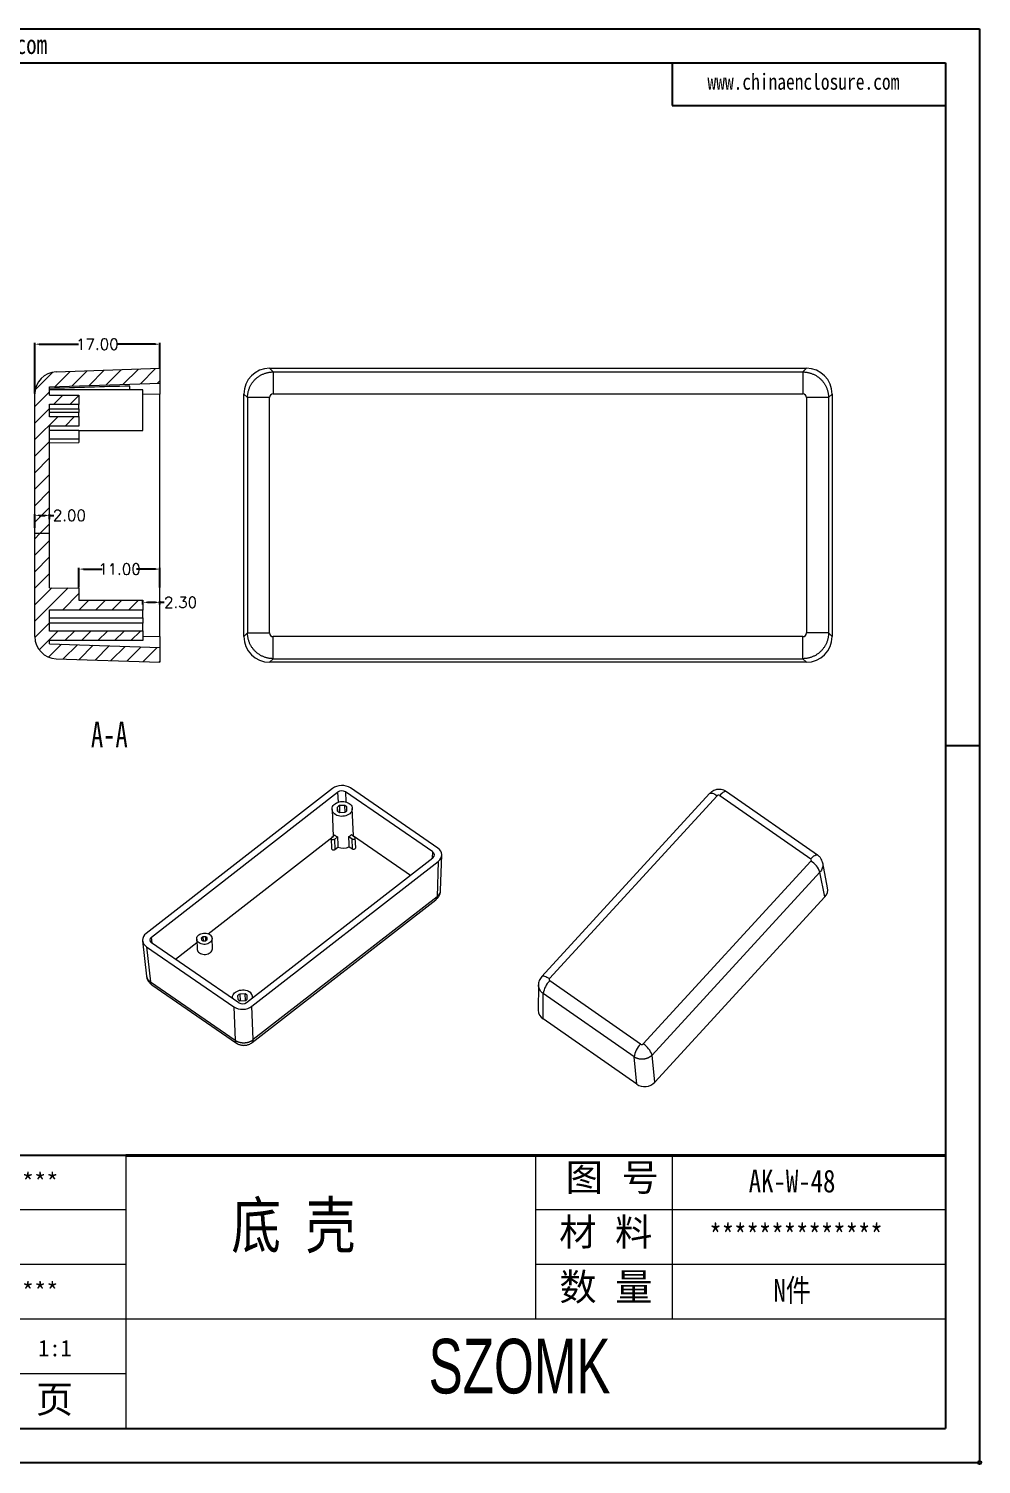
# Model space of a CAD drawing. Header units: inches. Extents: x -870 to -275, y 557 to 752.
# Drawn here: x -405 to -275.5, y 556.5 to 751.8 of the extents above; entities that cross this region are included whole.
import ezdxf

# ---------------------------------------------------------------- set-up
doc = ezdxf.new("R2010")
doc.units = ezdxf.units.IN
doc.header["$LTSCALE"] = 0.2
doc.layers.add('文字', color=81, linetype='Continuous')
doc.layers.add('粗实线', color=7, linetype='Continuous', lineweight=30)
doc.layers.add('细实线', color=3, linetype='Continuous', lineweight=9)
doc.styles.add('SLDTEXTSTYLE3', font='TXT', dxfattribs={"width": 0.7})
doc.styles.get("Standard").update_dxf_attribs({"font": 'txt', "bigfont": 'gbcbig.shx'})
doc.styles.add('宋体', font='', dxfattribs={"width": 0.8, "height": 3.5})
doc.styles.add('长仿宋', font='', dxfattribs={"width": 0.7, "height": 4})
doc.styles.get('宋体').set_extended_font_data('SimSun')
doc.styles.get('长仿宋').set_extended_font_data('SimSun')
doc.dimstyles.new('2', dxfattribs={"dimtxt": 1.5, "dimasz": 0.6, "dimexe": 0.18, "dimexo": 0.0625, "dimgap": 0.09, "dimtad": 0, "dimzin": 0, "dimdsep": 46, "dimtxsty": 'Standard', "dimcen": 0, "dimclrd": 3, "dimclre": 3, "dimadec": 0, "dimazin": 2, "dimtfac": 1, "dimtofl": 0, "dimtmove": 0, "dimatfit": 3, "dimfxl": 1, "dimtolj": 1, "dimtzin": 0, "dimarcsym": 0})

# ---------------------------------------------------------------- blocks, each defined once
blk = doc.blocks.new('*D55')
at = {"color": 3, "lineweight": -2}
for p, q in [((-404.18, 702.18), (-404.18, 709.07)), ((-387.18, 705.67), (-387.18, 709.07)), ((-403.58, 708.89), (-398.27, 708.89)), ((-387.78, 708.89), (-393.09, 708.89))]:
    blk.add_line(p, q, dxfattribs=at)
at = {"color": 3}
for points in [[(-403.58, 708.99), (-403.58, 708.79), (-404.18, 708.89)], [(-387.78, 708.99), (-387.78, 708.79), (-387.18, 708.89)]]:
    blk.add_solid(points, dxfattribs=at)
at = {"layer": 'Defpoints', "color": 0}
for p in [(-387.18, 708.89), (-387.18, 705.61), (-404.18, 702.12)]:
    blk.add_point(p, dxfattribs=at)
at = {"color": 0, "insert": (-395.68, 708.89), "char_height": 1.5, "attachment_point": 5}
blk.add_mtext('\\A1;17.00', dxfattribs=at)
blk = doc.blocks.new('*D56')
at = {"color": 3, "lineweight": -2}
for p, q in [((-404.18, 683.91), (-404.18, 685.78)), ((-403.58, 685.6), (-402.78, 685.6)), ((-402.18, 685.07), (-402.18, 685.78)), ((-402.18, 685.6), (-401.58, 685.6))]:
    blk.add_line(p, q, dxfattribs=at)
at = {"color": 3}
for points in [[(-403.58, 685.7), (-403.58, 685.5), (-404.18, 685.6)], [(-402.78, 685.7), (-402.78, 685.5), (-402.18, 685.6)]]:
    blk.add_solid(points, dxfattribs=at)
at = {"layer": 'Defpoints', "color": 0}
for p in [(-402.18, 685.6), (-404.18, 683.85), (-402.18, 685.01)]:
    blk.add_point(p, dxfattribs=at)
at = {"color": 0, "insert": (-399.49, 685.6), "char_height": 1.5, "attachment_point": 5}
blk.add_mtext('\\A1;2.00', dxfattribs=at)
blk = doc.blocks.new('*D57')
at = {"color": 3, "lineweight": -2}
for p, q in [((-398.18, 675.77), (-398.18, 678.47)), ((-397.58, 678.29), (-395.02, 678.29)), ((-387.78, 678.29), (-390.34, 678.29)), ((-387.18, 675.77), (-387.18, 678.47))]:
    blk.add_line(p, q, dxfattribs=at)
at = {"color": 3}
for points in [[(-397.58, 678.39), (-397.58, 678.19), (-398.18, 678.29)], [(-387.78, 678.39), (-387.78, 678.19), (-387.18, 678.29)]]:
    blk.add_solid(points, dxfattribs=at)
at = {"layer": 'Defpoints', "color": 0}
for p in [(-387.18, 678.29), (-398.18, 675.71), (-387.18, 675.71)]:
    blk.add_point(p, dxfattribs=at)
at = {"color": 0, "insert": (-392.68, 678.29), "char_height": 1.5, "attachment_point": 5}
blk.add_mtext('\\A1;11.00', dxfattribs=at)
blk = doc.blocks.new('*D58')
at = {"color": 3, "lineweight": -2}
for p, q in [((-389.48, 673.47), (-389.48, 673.95)), ((-387.18, 673.47), (-387.18, 673.95)), ((-388.88, 673.77), (-387.78, 673.77)), ((-387.18, 673.77), (-386.58, 673.77))]:
    blk.add_line(p, q, dxfattribs=at)
at = {"color": 3}
for points in [[(-388.88, 673.87), (-388.88, 673.67), (-389.48, 673.77)], [(-387.78, 673.87), (-387.78, 673.67), (-387.18, 673.77)]]:
    blk.add_solid(points, dxfattribs=at)
at = {"layer": 'Defpoints', "color": 0}
for p in [(-389.48, 673.41), (-387.18, 673.77), (-387.18, 673.41)]:
    blk.add_point(p, dxfattribs=at)
at = {"color": 0, "insert": (-384.37, 673.77), "char_height": 1.5, "attachment_point": 5}
blk.add_mtext('\\A1;2.30', dxfattribs=at)

msp = doc.modelspace()

# ---------------------------------------------------------------- hatches: boundary and pattern name
at = {"linetype": 'Continuous', "lineweight": 0}
h = msp.add_hatch(dxfattribs=at)
h.set_pattern_fill('ANSI31', color=4, scale=0.5, style=0)
edge = h.paths.add_edge_path(flags=0)
edge.add_line((-404.181, 683.123), (-402.181, 683.123))
edge.add_line((-402.181, 683.123), (-402.181, 697.758))
edge.add_line((-402.181, 697.758), (-398.181, 697.758))
edge.add_line((-398.181, 697.758), (-398.181, 699.008))
edge.add_line((-398.181, 699.008), (-402.181, 699.008))
edge.add_line((-402.181, 699.008), (-402.181, 700.708))
edge.add_line((-402.181, 700.708), (-398.181, 700.708))
edge.add_line((-398.181, 700.708), (-398.181, 701.958))
edge.add_line((-398.181, 701.958), (-402.181, 701.958))
edge.add_line((-402.181, 701.958), (-402.181, 703.083))
edge.add_line((-402.181, 703.083), (-387.181, 703.607))
edge.add_line((-387.181, 703.607), (-387.181, 705.608))
edge.add_line((-387.181, 705.608), (-401.285, 705.115))
edge.add_arc((-401.181, 702.117), 3, 92, 180)
edge.add_line((-404.181, 702.117), (-404.181, 683.123))
h = msp.add_hatch(dxfattribs=at)
h.set_pattern_fill('ANSI31', color=4, scale=0.5, style=0)
edge = h.paths.add_edge_path(flags=0)
edge.add_line((-404.181, 683.123), (-404.181, 669.099))
edge.add_arc((-401.181, 669.099), 3, 180, 268)
edge.add_line((-401.285, 666.1), (-387.181, 665.608))
edge.add_line((-387.181, 665.608), (-387.181, 667.609))
edge.add_line((-387.181, 667.609), (-402.181, 668.133))
edge.add_line((-402.181, 668.133), (-402.181, 668.558))
edge.add_line((-402.181, 668.558), (-389.481, 668.558))
edge.add_line((-389.481, 668.558), (-389.481, 669.858))
edge.add_line((-389.481, 669.858), (-402.181, 669.858))
edge.add_line((-402.181, 669.858), (-402.181, 672.758))
edge.add_line((-402.181, 672.758), (-389.481, 672.758))
edge.add_line((-389.481, 672.758), (-389.481, 674.058))
edge.add_line((-389.481, 674.058), (-398.181, 674.058))
edge.add_line((-398.181, 674.058), (-398.181, 675.712))
edge.add_line((-398.181, 675.712), (-402.181, 675.747))
edge.add_line((-402.181, 675.747), (-402.181, 683.123))
edge.add_line((-402.181, 683.123), (-404.181, 683.123))

# ---------------------------------------------------------------- linework, layer by layer
for p, q in [((-551.595, 751.81), (-275.69, 751.81)), ((-275.69, 751.81), (-275.69, 556.726)), ((-542.306, 747.165), (-280.335, 747.165)), ((-317.494, 747.165), (-317.494, 741.359)), ((-280.335, 747.165), (-280.335, 561.371)), ((-317.494, 741.359), (-280.335, 741.359)), ((-275.69, 654.268), (-280.335, 654.268)), ((-391.812, 598.53), (-447.55, 598.53)), ((-542.306, 561.371), (-280.335, 561.371)), ((-551.595, 556.726), (-275.69, 556.726))]:
    msp.add_line(p, q)
at = {"color": 7, "linetype": 'Continuous', "lineweight": 15}
for p, q in [((-401.285, 705.115), (-387.181, 705.608)), ((-387.181, 705.608), (-387.181, 703.607)), ((-372.252, 705.608), (-371.76, 705.115)), ((-372.252, 705.608), (-299.248, 705.608)), ((-371.76, 705.115), (-299.741, 705.115)), ((-371.76, 705.115), (-371.76, 702.117)), ((-299.248, 705.608), (-299.741, 705.115)), ((-299.741, 705.115), (-299.741, 702.117)), ((-402.181, 703.083), (-387.181, 703.607)), ((-391.281, 702.658), (-391.281, 703.195)), ((-387.181, 703.607), (-387.181, 702.108)), ((-404.181, 683.123), (-404.181, 702.117)), ((-402.181, 701.958), (-402.181, 703.083)), ((-389.481, 702.658), (-402.181, 702.658)), ((-402.181, 701.958), (-398.181, 701.958)), ((-398.181, 701.958), (-398.181, 700.708)), ((-389.481, 697.158), (-389.481, 702.658)), ((-387.181, 669.108), (-387.181, 702.108)), ((-375.75, 702.11), (-375.258, 701.617)), ((-375.75, 669.106), (-375.75, 702.11)), ((-375.258, 701.617), (-375.258, 669.598)), ((-372.259, 701.617), (-375.258, 701.617)), ((-372.259, 669.598), (-372.259, 701.617)), ((-371.76, 702.117), (-299.741, 702.117)), ((-299.241, 701.617), (-299.241, 669.598)), ((-296.243, 701.617), (-299.241, 701.617)), ((-295.75, 702.11), (-296.243, 701.617)), ((-296.243, 701.617), (-296.243, 669.598)), ((-295.75, 702.11), (-295.75, 669.106)), ((-402.181, 700.708), (-398.181, 700.708)), ((-402.181, 699.008), (-402.181, 700.708)), ((-398.181, 700.671), (-402.181, 700.671)), ((-402.181, 700.105), (-398.181, 700.105)), ((-398.181, 699.61), (-402.181, 699.61)), ((-398.181, 700.708), (-398.181, 700.671)), ((-398.181, 700.105), (-398.181, 700.671)), ((-398.181, 700.105), (-398.181, 699.61)), ((-398.181, 699.045), (-398.181, 699.61)), ((-402.181, 699.045), (-398.181, 699.045)), ((-398.181, 699.008), (-402.181, 699.008)), ((-398.181, 697.758), (-402.181, 697.758)), ((-402.181, 683.123), (-402.181, 697.758)), ((-398.181, 699.045), (-398.181, 699.008)), ((-398.181, 699.008), (-398.181, 697.758)), ((-402.181, 696.004), (-398.181, 696.004)), ((-402.181, 695.469), (-398.181, 695.504)), ((-398.181, 697.204), (-398.181, 696.004)), ((-398.181, 697.158), (-389.481, 697.158)), ((-398.181, 696.004), (-398.181, 695.504)), ((-402.181, 683.123), (-404.181, 683.123)), ((-404.181, 669.099), (-404.181, 683.123)), ((-402.181, 675.747), (-402.181, 683.123)), ((-402.181, 675.747), (-398.181, 675.712)), ((-398.181, 675.712), (-398.181, 674.058)), ((-398.181, 674.058), (-389.481, 674.058)), ((-389.481, 674.058), (-389.481, 672.758)), ((-402.181, 672.758), (-389.481, 672.758)), ((-402.181, 669.858), (-402.181, 672.758)), ((-389.481, 672.711), (-402.181, 672.711)), ((-389.481, 672.758), (-389.481, 672.711)), ((-389.481, 671.672), (-389.481, 672.711)), ((-402.181, 671.672), (-389.481, 671.672)), ((-389.481, 670.944), (-402.181, 670.944)), ((-389.481, 671.672), (-389.481, 670.944)), ((-389.481, 669.904), (-389.481, 670.944)), ((-402.181, 669.904), (-389.481, 669.904)), ((-389.481, 669.858), (-402.181, 669.858)), ((-389.481, 668.558), (-402.181, 668.558)), ((-402.181, 668.133), (-402.181, 668.558)), ((-402.181, 668.133), (-387.181, 667.609)), ((-389.481, 669.904), (-389.481, 669.858)), ((-389.481, 669.858), (-389.481, 668.558)), ((-387.181, 669.108), (-387.181, 667.609)), ((-375.258, 669.598), (-375.75, 669.106)), ((-375.258, 669.598), (-372.259, 669.598)), ((-371.76, 666.1), (-371.76, 669.099)), ((-299.741, 669.099), (-371.76, 669.099)), ((-299.741, 666.1), (-299.741, 669.099)), ((-296.243, 669.598), (-299.241, 669.598)), ((-295.75, 669.106), (-296.243, 669.598)), ((-401.285, 666.1), (-387.181, 665.608)), ((-387.181, 667.609), (-387.181, 665.608)), ((-372.252, 665.608), (-371.76, 666.1)), ((-371.76, 666.1), (-299.741, 666.1)), ((-299.741, 666.1), (-299.248, 665.608)), ((-299.248, 665.608), (-372.252, 665.608)), ((-363.722, 648.436), (-389.052, 628.728)), ((-349.376, 640.342), (-361.25, 648.515)), ((-388.331, 628.233), (-363.003, 647.94)), ((-350.071, 639.803), (-361.943, 647.974)), ((-312.412, 647.753), (-335.236, 622.872)), ((-334.199, 622.581), (-311.375, 647.462)), ((-311.024, 647.5), (-298.663, 638.878)), ((-297.736, 639.385), (-310.097, 648.007)), ((-363.761, 645.607), (-363.615, 641.918)), ((-363.005, 645.373), (-363.018, 645.91)), ((-362.997, 645.363), (-363.018, 645.91)), ((-362.031, 646.13), (-362.765, 646.107)), ((-362.765, 646.107), (-362.729, 645.193)), ((-362.743, 645.192), (-362.008, 645.215)), ((-361.995, 645.222), (-362.031, 646.13)), ((-361.756, 645.412), (-361.769, 645.95)), ((-360.865, 641.988), (-361.013, 645.716)), ((-380.628, 628.688), (-363.615, 641.925)), ((-363.874, 641.638), (-363.838, 640.277)), ((-363.388, 642.094), (-363.804, 641.77)), ((-363.444, 641.523), (-363.028, 641.847)), ((-363.444, 641.523), (-363.378, 640.153)), ((-361.47, 641.896), (-361.038, 641.599)), ((-361.123, 642.166), (-360.692, 641.869)), ((-360.997, 640.228), (-361.038, 641.599)), ((-360.866, 642), (-353.1, 636.655)), ((-360.544, 640.385), (-360.615, 641.745)), ((-375.381, 619.32), (-350.052, 639.027)), ((-363.378, 640.153), (-362.959, 640.479)), ((-361.431, 640.527), (-360.997, 640.228)), ((-349, 634.574), (-348.842, 639.4)), ((-374.662, 618.824), (-349.331, 638.532)), ((-349.331, 638.532), (-349.489, 633.721)), ((-298.628, 638.57), (-321.452, 613.689)), ((-297.405, 637.065), (-320.228, 612.184)), ((-296.735, 633.702), (-297.405, 637.065)), ((-297.043, 638.316), (-297.04, 638.3)), ((-296.364, 634.944), (-297.035, 638.318)), ((-374.637, 613.873), (-349.648, 633.315)), ((-349.489, 633.721), (-374.478, 614.279)), ((-296.735, 633.702), (-319.871, 608.48)), ((-389.536, 627.725), (-388.996, 622.921)), ((-376.44, 619.287), (-388.312, 627.457)), ((-385.074, 625.229), (-382.158, 627.498)), ((-382.176, 627.961), (-382.122, 626.6)), ((-381.505, 628.137), (-381.498, 627.844)), ((-381.493, 627.838), (-381.505, 628.137)), ((-380.934, 628.283), (-381.334, 628.271)), ((-381.334, 628.271), (-381.312, 627.722)), ((-381.32, 627.722), (-380.92, 627.734)), ((-380.912, 627.738), (-380.934, 628.283)), ((-380.748, 627.868), (-380.756, 628.161)), ((-380.024, 626.683), (-380.078, 628.044)), ((-389.008, 626.918), (-377.134, 618.746)), ((-389.008, 626.918), (-388.469, 622.129)), ((-388.469, 622.129), (-376.95, 614.201)), ((-388.281, 621.738), (-376.762, 613.81)), ((-335.687, 621.729), (-335.71, 618.28)), ((-321.803, 613.651), (-334.165, 622.274)), ((-377.309, 619.979), (-377.305, 619.882)), ((-376.553, 619.745), (-376.566, 620.283)), ((-376.544, 619.735), (-376.566, 620.283)), ((-375.579, 620.503), (-376.313, 620.479)), ((-376.313, 620.479), (-376.277, 619.565)), ((-376.291, 619.564), (-375.556, 619.588)), ((-375.543, 619.594), (-375.579, 620.503)), ((-375.303, 619.784), (-375.317, 620.322)), ((-374.556, 619.962), (-374.561, 620.088)), ((-335.071, 617.102), (-335.048, 620.54)), ((-322.687, 611.917), (-335.048, 620.54)), ((-377.134, 618.746), (-376.95, 614.201)), ((-374.478, 614.279), (-374.662, 618.824)), ((-322.33, 608.214), (-335.071, 617.102)), ((-322.33, 608.214), (-322.687, 611.917)), ((-319.871, 608.48), (-320.228, 612.184))]:
    msp.add_line(p, q, dxfattribs=at)
at = {"color": 8, "linetype": 'Continuous', "lineweight": 15}
for p, q in [((-387.181, 702.108), (-389.481, 702.027)), ((-389.481, 669.189), (-387.181, 669.108)), ((-363.003, 647.94), (-362.949, 646.57)), ((-361.943, 647.974), (-361.89, 646.609)), ((-350.098, 638.991), (-350.071, 639.803)), ((-388.239, 627.407), (-388.331, 628.233))]:
    msp.add_line(p, q, dxfattribs=at)
at = {"color": 7, "linetype": 'Continuous', "lineweight": 15, "flags": 128}
for points in [[(-361.433, 646.404), (-361.293, 646.291), (-361.179, 646.164), (-361.093, 646.024), (-361.037, 645.877), (-361.013, 645.724), (-361.022, 645.57), (-361.062, 645.418), (-361.133, 645.271), (-361.234, 645.134), (-361.362, 645.009), (-361.514, 644.9), (-361.686, 644.808), (-361.874, 644.736), (-362.075, 644.686), (-362.283, 644.659), (-362.494, 644.655), (-362.701, 644.675), (-362.902, 644.718), (-363.091, 644.783), (-363.263, 644.869), (-363.414, 644.973), (-363.541, 645.094), (-363.642, 645.227), (-363.713, 645.371), (-363.752, 645.522), (-363.76, 645.676), (-363.736, 645.829), (-363.68, 645.979), (-363.594, 646.121), (-363.479, 646.253), (-363.339, 646.37), (-363.176, 646.471), (-362.995, 646.553), (-362.8, 646.614), (-362.595, 646.653), (-362.385, 646.668), (-362.176, 646.66), (-361.971, 646.629), (-361.776, 646.575), (-361.595, 646.499), (-361.433, 646.404)], [(-363.444, 641.523), (-363.524, 641.481), (-363.62, 641.464), (-363.716, 641.474), (-363.798, 641.512), (-363.853, 641.569), (-363.874, 641.639), (-363.857, 641.709), (-363.804, 641.77)], [(-361.038, 641.599), (-360.956, 641.562), (-360.86, 641.551), (-360.765, 641.568), (-360.685, 641.61), (-360.632, 641.671), (-360.615, 641.742), (-360.636, 641.811), (-360.692, 641.869)], [(-363.838, 640.277), (-363.827, 640.226), (-363.786, 640.166), (-363.72, 640.12), (-363.635, 640.094), (-363.542, 640.091), (-363.453, 640.111), (-363.378, 640.153)], [(-360.997, 640.228), (-360.92, 640.192), (-360.83, 640.177), (-360.737, 640.186), (-360.654, 640.217), (-360.589, 640.267), (-360.552, 640.33), (-360.544, 640.385)], [(-380.398, 628.569), (-380.278, 628.47), (-380.184, 628.357), (-380.118, 628.233), (-380.083, 628.102), (-380.08, 627.968), (-380.108, 627.836), (-380.168, 627.708), (-380.256, 627.589), (-380.371, 627.482), (-380.509, 627.392), (-380.666, 627.32), (-380.837, 627.269), (-381.016, 627.24), (-381.199, 627.234), (-381.38, 627.251), (-381.553, 627.292), (-381.713, 627.354), (-381.856, 627.435), (-381.976, 627.534), (-382.07, 627.647), (-382.136, 627.771), (-382.171, 627.902), (-382.174, 628.036), (-382.145, 628.169), (-382.086, 628.297), (-381.997, 628.416), (-381.882, 628.522), (-381.744, 628.613), (-381.588, 628.685), (-381.417, 628.736), (-381.237, 628.765), (-381.054, 628.771), (-380.874, 628.753), (-380.701, 628.713), (-380.54, 628.651), (-380.398, 628.569)], [(-382.122, 626.6), (-382.117, 626.541), (-382.082, 626.41), (-382.016, 626.286), (-381.922, 626.173), (-381.802, 626.074), (-381.659, 625.993), (-381.499, 625.931), (-381.326, 625.89), (-381.145, 625.873), (-380.963, 625.878), (-380.783, 625.907), (-380.612, 625.959), (-380.455, 626.031), (-380.317, 626.121), (-380.202, 626.227), (-380.114, 626.346), (-380.054, 626.474), (-380.026, 626.607), (-380.024, 626.683)], [(-335.252, 622.851), (-335.245, 622.861), (-335.233, 622.875)], [(-377.297, 619.876), (-377.3, 619.894), (-377.308, 620.048), (-377.284, 620.202), (-377.228, 620.351), (-377.142, 620.493), (-377.027, 620.625), (-376.887, 620.742), (-376.724, 620.843), (-376.543, 620.925), (-376.348, 620.986), (-376.143, 621.025), (-375.933, 621.041), (-375.723, 621.033), (-375.519, 621.001), (-375.324, 620.947), (-375.143, 620.871), (-374.981, 620.776)]]:
    msp.add_lwpolyline(points, dxfattribs=at)
at = {"color": 8, "linetype": 'Continuous', "lineweight": 15, "flags": 128}
for points in [[(-312.412, 647.753), (-312.358, 647.793), (-312.271, 647.82), (-312.161, 647.82), (-312.031, 647.795), (-311.883, 647.746), (-311.722, 647.672), (-311.552, 647.577), (-311.375, 647.462)], [(-310.097, 648.007), (-310.152, 648.033), (-310.24, 648.04), (-310.344, 648.017), (-310.464, 647.965), (-310.594, 647.885), (-310.734, 647.78), (-310.878, 647.65), (-311.024, 647.5)], [(-298.663, 638.878), (-298.517, 639.028), (-298.372, 639.157), (-298.233, 639.263), (-298.102, 639.343), (-297.983, 639.395), (-297.878, 639.417), (-297.791, 639.41), (-297.739, 639.386)], [(-335.233, 622.875), (-335.182, 622.912), (-335.094, 622.938), (-334.984, 622.939), (-334.854, 622.914), (-334.707, 622.865), (-334.546, 622.791), (-334.376, 622.696), (-334.199, 622.581)]]:
    msp.add_lwpolyline(points, dxfattribs=at)
msp.add_circle((-275.69, 556.726), 0.224)
at = {"color": 7, "linetype": 'Continuous', "lineweight": 15}
for centre, radius, start, end in [((-401.181, 702.117), 3, 92, 180), ((-401.181, 669.099), 3, 180, 268), ((-362.492, 645.494), 0.671, 114.07738, 141.6915), ((-362.512, 645.808), 0.658, 221.47437, 249.45042), ((-362.262, 645.514), 0.658, 41.47437, 69.45042), ((-362.282, 645.828), 0.671, 294.07738, 321.6915), ((-362.51, 642.984), 1.25, 225.40007, 245.52472), ((-362.068, 643.022), 1.275, 297.95307, 317.81581), ((-362.246, 642.124), 1.793, 246.57173, 297.05163), ((-300.161, 636.074), 2.929, 19.77138, 58.44671), ((-381.188, 627.906), 0.393, 111.8096, 143.95928), ((-381.199, 628.088), 0.385, 219.17779, 251.747), ((-381.054, 627.917), 0.385, 39.17779, 71.747), ((-381.066, 628.099), 0.393, 291.8096, 323.95928), ((-332.039, 620.098), 3.041, 134.33173, 171.64879), ((-376.039, 619.867), 0.671, 114.07738, 141.6915), ((-376.06, 620.181), 0.658, 221.47437, 249.45042), ((-375.81, 619.886), 0.658, 41.47437, 69.45042), ((-375.83, 620.2), 0.671, 294.07738, 321.6915), ((-375.426, 620.037), 0.863, 354.36179, 58.89042), ((-319.678, 611.476), 3.041, 134.33173, 171.64879), ((-322.985, 611.193), 2.929, 19.77138, 58.44671)]:
    msp.add_arc(centre, radius, start, end, dxfattribs=at)
at = {"color": 8, "linetype": 'Continuous', "lineweight": 15}
for centre, radius, start, end in [((-349.971, 633.676), 0.484, 311.87103, 5.36109), ((-387.978, 622.125), 0.491, 179.55548, 231.95386), ((-376.459, 614.197), 0.491, 179.55548, 231.95386), ((-374.962, 614.234), 0.486, 312.63356, 5.29759)]:
    msp.add_arc(centre, radius, start, end, dxfattribs=at)
at = {"color": 7, "linetype": 'Continuous', "lineweight": 15}
for centre, major_axis, ratio, start_param, end_param in [((-372.248, 702.106), (2.478, -2.478), 0.9987828, 2.3568035, 3.9263818), ((-299.252, 702.106), (2.478, 2.478), 0.9987828, 5.4983961, 7.0679745), ((-360.924, 703.023), (183.853, 5.372), 0.0058372, 1.736499, 1.7969532), ((-340.886, 699.908), (315.119, 0), 0.0087269, 4.5166293, 4.5295538), ((-372.248, 669.11), (-2.478, -2.478), 0.9987828, 5.4983961, 7.0679745), ((-299.252, 669.11), (-2.478, 2.478), 0.9987828, 2.3568035, 3.9263818), ((-362.463, 647.568), (1.749, 0.069), 0.7330242, 0.7750513, 2.3446297), ((-362.463, 647.568), (0.749, 0.03), 0.7330242, 0.7750513, 2.3446297), ((-363.042, 662.199), (-5.233, 107.923), 0.0091535, 1.7600666, 1.7729912), ((-363.042, 662.199), (-3.302, 107.984), 0.0089609, 4.5100495, 4.5229741), ((-350.593, 639.398), (0.75, 0.03), 0.7312412, 5.4875283, 7.0571067), ((-350.593, 639.398), (1.751, 0.069), 0.7312412, 5.4875283, 7.0571067), ((-298.088, 634.644), (1.744, 0.166), 0.8738027, 5.5133527, 6.3720333), ((-387.791, 627.862), (1.751, 0.069), 0.7312412, 2.3459357, 3.915514), ((-387.791, 627.862), (0.75, 0.03), 0.7312412, 2.3459357, 3.915514), ((-375.92, 619.692), (0.749, 0.03), 0.7330242, 3.916644, 5.4862224), ((-375.92, 619.692), (1.749, 0.069), 0.7330242, 3.916644, 5.4862224), ((-333.96, 618.31), (1.744, 0.166), 0.8738027, 3.0527447, 3.9413384), ((-321.222, 609.425), (1.742, 0.165), 0.8759328, 3.942833, 5.5124114)]:
    msp.add_ellipse(centre, major_axis=major_axis, ratio=ratio, start_param=start_param, end_param=end_param, dxfattribs=at)
for points, knots in [([(-375.258, 701.617), (-375.257, 701.681), (-375.254, 701.807), (-375.238, 701.996), (-375.213, 702.184), (-375.177, 702.37), (-375.131, 702.554), (-375.075, 702.736), (-375.009, 702.914), (-374.934, 703.088), (-374.849, 703.258), (-374.756, 703.422), (-374.654, 703.582), (-374.543, 703.736), (-374.424, 703.884), (-374.297, 704.025), (-374.163, 704.159), (-374.022, 704.285), (-373.875, 704.404), (-373.721, 704.514), (-373.561, 704.616), (-373.396, 704.709), (-373.227, 704.793), (-373.053, 704.868), (-372.875, 704.933), (-372.694, 704.989), (-372.51, 705.035), (-372.325, 705.071), (-372.137, 705.096), (-371.949, 705.112), (-371.823, 705.114), (-371.76, 705.115)], [0, 0, 0, 0, 0.0345408, 0.0690775, 0.10361, 0.1381383, 0.1726624, 0.2071824, 0.2416982, 0.2762098, 0.3107173, 0.3452206, 0.3797198, 0.4142148, 0.4487057, 0.4831925, 0.5176751, 0.5521536, 0.586628, 0.6210982, 0.6555644, 0.6900264, 0.7244843, 0.7589381, 0.7933878, 0.8278334, 0.8622749, 0.8967123, 0.9311456, 0.9655748, 1, 1, 1, 1]), ([(-299.741, 705.115), (-299.678, 705.114), (-299.552, 705.112), (-299.363, 705.096), (-299.176, 705.071), (-298.99, 705.035), (-298.806, 704.989), (-298.625, 704.933), (-298.448, 704.868), (-298.274, 704.793), (-298.104, 704.709), (-297.939, 704.616), (-297.78, 704.514), (-297.626, 704.404), (-297.478, 704.285), (-297.337, 704.159), (-297.203, 704.025), (-297.076, 703.884), (-296.957, 703.736), (-296.847, 703.582), (-296.744, 703.422), (-296.651, 703.258), (-296.566, 703.088), (-296.491, 702.914), (-296.426, 702.736), (-296.37, 702.554), (-296.324, 702.37), (-296.288, 702.184), (-296.262, 701.996), (-296.246, 701.807), (-296.244, 701.681), (-296.243, 701.617)], [0, 0, 0, 0, 0.0344252, 0.0688544, 0.1032877, 0.1377251, 0.1721666, 0.2066122, 0.2410619, 0.2755157, 0.3099736, 0.3444356, 0.3789018, 0.413372, 0.4478464, 0.4823249, 0.5168075, 0.5512943, 0.5857852, 0.6202802, 0.6547794, 0.6892827, 0.7237902, 0.7583018, 0.7928176, 0.8273376, 0.8618617, 0.89639, 0.9309225, 0.9654592, 1, 1, 1, 1]), ([(-371.76, 702.117), (-371.89, 702.117), (-372.021, 702.063), (-372.206, 701.878), (-372.259, 701.748), (-372.259, 701.617)], [0, 0, 0, 0, 0.5, 0.5, 1, 1, 1, 1]), ([(-299.241, 701.617), (-299.241, 701.748), (-299.295, 701.878), (-299.48, 702.063), (-299.61, 702.117), (-299.741, 702.117)], [0, 0, 0, 0, 0.5, 0.5, 1, 1, 1, 1]), ([(-371.76, 666.1), (-371.823, 666.101), (-371.949, 666.104), (-372.137, 666.12), (-372.325, 666.145), (-372.51, 666.181), (-372.694, 666.227), (-372.875, 666.282), (-373.053, 666.348), (-373.227, 666.422), (-373.396, 666.507), (-373.561, 666.6), (-373.721, 666.702), (-373.875, 666.812), (-374.022, 666.931), (-374.163, 667.057), (-374.297, 667.191), (-374.424, 667.332), (-374.543, 667.48), (-374.654, 667.634), (-374.756, 667.793), (-374.849, 667.958), (-374.934, 668.128), (-375.009, 668.302), (-375.075, 668.48), (-375.131, 668.661), (-375.177, 668.845), (-375.213, 669.032), (-375.238, 669.22), (-375.254, 669.409), (-375.257, 669.535), (-375.258, 669.598)], [0, 0, 0, 0, 0.0344252, 0.0688544, 0.1032877, 0.1377251, 0.1721666, 0.2066122, 0.2410619, 0.2755157, 0.3099736, 0.3444356, 0.3789018, 0.413372, 0.4478464, 0.4823249, 0.5168075, 0.5512943, 0.5857852, 0.6202802, 0.6547794, 0.6892827, 0.7237902, 0.7583018, 0.7928176, 0.8273376, 0.8618617, 0.89639, 0.9309225, 0.9654592, 1, 1, 1, 1]), ([(-372.259, 669.598), (-372.259, 669.468), (-372.206, 669.337), (-372.021, 669.152), (-371.89, 669.099), (-371.76, 669.099)], [0, 0, 0, 0, 0.5, 0.5, 1, 1, 1, 1]), ([(-299.741, 669.099), (-299.61, 669.099), (-299.48, 669.152), (-299.295, 669.337), (-299.241, 669.468), (-299.241, 669.598)], [0, 0, 0, 0, 0.5, 0.5, 1, 1, 1, 1]), ([(-296.243, 669.598), (-296.244, 669.535), (-296.246, 669.409), (-296.262, 669.22), (-296.288, 669.032), (-296.324, 668.845), (-296.37, 668.661), (-296.426, 668.48), (-296.491, 668.302), (-296.566, 668.128), (-296.651, 667.958), (-296.744, 667.793), (-296.847, 667.634), (-296.957, 667.48), (-297.076, 667.332), (-297.203, 667.191), (-297.337, 667.057), (-297.478, 666.931), (-297.626, 666.812), (-297.78, 666.702), (-297.939, 666.6), (-298.104, 666.507), (-298.274, 666.422), (-298.448, 666.348), (-298.625, 666.282), (-298.806, 666.227), (-298.99, 666.181), (-299.176, 666.145), (-299.363, 666.12), (-299.552, 666.104), (-299.678, 666.101), (-299.741, 666.1)], [0, 0, 0, 0, 0.0345408, 0.0690775, 0.10361, 0.1381383, 0.1726624, 0.2071824, 0.2416982, 0.2762098, 0.3107173, 0.3452206, 0.3797198, 0.4142148, 0.4487057, 0.4831925, 0.5176751, 0.5521536, 0.586628, 0.6210982, 0.6555644, 0.6900264, 0.7244843, 0.7589381, 0.7933878, 0.8278334, 0.8622749, 0.8967123, 0.9311456, 0.9655748, 1, 1, 1, 1]), ([(-310.1, 648.009), (-310.162, 648.048), (-310.28, 648.125), (-310.521, 648.231), (-310.803, 648.306), (-311.103, 648.328), (-311.353, 648.31), (-311.589, 648.262), (-311.848, 648.171), (-312.079, 648.042), (-312.27, 647.897), (-312.361, 647.804), (-312.409, 647.756)], [0, 0, 0, 0, 0.0881781, 0.1696716, 0.31259, 0.430103, 0.5230607, 0.6076461, 0.7142973, 0.844668, 0.9192055, 1, 1, 1, 1]), ([(-311.024, 647.5), (-311.075, 647.535), (-311.142, 647.552), (-311.272, 647.538), (-311.334, 647.507), (-311.375, 647.462)], [0, 0, 0, 0, 0.5, 0.5, 1, 1, 1, 1]), ([(-298.628, 638.57), (-298.587, 638.616), (-298.566, 638.675), (-298.579, 638.789), (-298.612, 638.842), (-298.663, 638.878)], [0, 0, 0, 0, 0.5, 0.5, 1, 1, 1, 1]), ([(-297.037, 638.3), (-297.053, 638.378), (-297.092, 638.565), (-297.228, 638.849), (-297.439, 639.148), (-297.636, 639.305), (-297.739, 639.386)], [0, 0, 0, 0, 0.1795939, 0.4296378, 0.7030392, 1, 1, 1, 1]), ([(-349.644, 633.319), (-349.541, 633.411), (-349.341, 633.592), (-349.141, 633.932), (-349.025, 634.262), (-349.011, 634.479), (-349.005, 634.574)], [0, 0, 0, 0, 0.2823402, 0.5530011, 0.8062998, 1, 1, 1, 1]), ([(-388.992, 622.923), (-388.98, 622.834), (-388.951, 622.627), (-388.817, 622.314), (-388.6, 621.991), (-388.389, 621.824), (-388.281, 621.738)], [0, 0, 0, 0, 0.1872847, 0.4383766, 0.7112746, 1, 1, 1, 1]), ([(-335.232, 622.875), (-335.303, 622.79), (-335.444, 622.619), (-335.588, 622.314), (-335.674, 622.017), (-335.678, 621.823), (-335.68, 621.741)], [0, 0, 0, 0, 0.26383925, 0.53182462, 0.80211626, 1, 1, 1, 1]), ([(-334.199, 622.581), (-334.241, 622.536), (-334.261, 622.476), (-334.248, 622.362), (-334.215, 622.309), (-334.165, 622.274)], [0, 0, 0, 0, 0.5, 0.5, 1, 1, 1, 1]), ([(-376.95, 614.201), (-376.927, 614.185), (-376.881, 614.153), (-376.807, 614.108), (-376.73, 614.067), (-376.651, 614.029), (-376.568, 613.995), (-376.484, 613.964), (-376.397, 613.936), (-376.308, 613.912), (-376.218, 613.892), (-376.126, 613.876), (-376.033, 613.863), (-375.939, 613.854), (-375.845, 613.85), (-375.75, 613.849), (-375.656, 613.852), (-375.561, 613.859), (-375.467, 613.87), (-375.374, 613.884), (-375.282, 613.903), (-375.191, 613.925), (-375.102, 613.951), (-375.015, 613.98), (-374.93, 614.013), (-374.847, 614.05), (-374.767, 614.089), (-374.69, 614.132), (-374.616, 614.178), (-374.545, 614.227), (-374.5, 614.261), (-374.478, 614.279)], [0, 0, 0, 0, 0.0345408, 0.0690775, 0.10361, 0.1381383, 0.1726624, 0.2071824, 0.2416982, 0.2762098, 0.3107173, 0.3452206, 0.3797198, 0.4142148, 0.4487057, 0.4831925, 0.5176751, 0.5521536, 0.586628, 0.6210982, 0.6555644, 0.6900264, 0.7244843, 0.7589381, 0.7933878, 0.8278334, 0.8622749, 0.8967123, 0.9311456, 0.9655748, 1, 1, 1, 1]), ([(-376.768, 613.815), (-376.691, 613.766), (-376.553, 613.679), (-376.347, 613.596), (-376.17, 613.545), (-376.014, 613.515), (-375.851, 613.499), (-375.666, 613.497), (-375.465, 613.518), (-375.258, 613.562), (-375.052, 613.631), (-374.835, 613.733), (-374.702, 613.827), (-374.633, 613.876)], [0, 0, 0, 0, 0.1190049, 0.2140443, 0.287239, 0.358104, 0.4233003, 0.5040779, 0.6011947, 0.6853126, 0.7795155, 0.8842873, 1, 1, 1, 1]), ([(-321.803, 613.651), (-321.753, 613.616), (-321.686, 613.6), (-321.555, 613.614), (-321.493, 613.644), (-321.452, 613.689)], [0, 0, 0, 0, 0.5, 0.5, 1, 1, 1, 1]), ([(-320.228, 612.184), (-320.249, 612.163), (-320.289, 612.121), (-320.356, 612.061), (-320.425, 612.005), (-320.498, 611.951), (-320.574, 611.901), (-320.653, 611.854), (-320.734, 611.811), (-320.818, 611.772), (-320.904, 611.737), (-320.993, 611.706), (-321.083, 611.678), (-321.174, 611.655), (-321.267, 611.636), (-321.36, 611.622), (-321.455, 611.611), (-321.549, 611.606), (-321.644, 611.604), (-321.738, 611.607), (-321.832, 611.614), (-321.925, 611.626), (-322.018, 611.642), (-322.109, 611.662), (-322.198, 611.686), (-322.286, 611.715), (-322.371, 611.748), (-322.454, 611.784), (-322.535, 611.825), (-322.613, 611.869), (-322.662, 611.901), (-322.687, 611.917)], [0, 0, 0, 0, 0.0344252, 0.0688544, 0.1032877, 0.1377251, 0.1721666, 0.2066122, 0.2410619, 0.2755157, 0.3099736, 0.3444356, 0.3789018, 0.413372, 0.4478464, 0.4823249, 0.5168075, 0.5512943, 0.5857852, 0.6202802, 0.6547794, 0.6892827, 0.7237902, 0.7583018, 0.7928176, 0.8273376, 0.8618617, 0.89639, 0.9309225, 0.9654592, 1, 1, 1, 1])]:
    msp.add_open_spline(points, degree=3, knots=knots, dxfattribs=at)
at = {"color": 8, "linetype": 'Continuous', "lineweight": 15}
for points, knots in [([(-297.04, 638.3), (-297.032, 638.268), (-296.999, 638.14), (-297.01, 637.903), (-297.074, 637.604), (-297.203, 637.317), (-297.337, 637.149), (-297.405, 637.065)], [0, 0, 0, 0, 0.0751011, 0.3064753, 0.5377496, 0.7689244, 1, 1, 1, 1]), ([(-349.489, 633.721), (-349.415, 633.784), (-349.265, 633.909), (-349.113, 634.134), (-349.019, 634.358), (-349.01, 634.508), (-349.006, 634.574)], [0, 0, 0, 0, 0.2637485, 0.5276103, 0.7915857, 1, 1, 1, 1]), ([(-388.989, 622.922), (-388.983, 622.866), (-388.967, 622.727), (-388.866, 622.519), (-388.703, 622.303), (-388.547, 622.187), (-388.469, 622.129)], [0, 0, 0, 0, 0.1827644, 0.4550575, 0.7274693, 1, 1, 1, 1]), ([(-335.048, 620.54), (-335.133, 620.608), (-335.301, 620.743), (-335.491, 620.997), (-335.621, 621.275), (-335.686, 621.528), (-335.681, 621.684), (-335.679, 621.741)], [0, 0, 0, 0, 0.2192007, 0.4383057, 0.6573153, 0.8762298, 1, 1, 1, 1])]:
    msp.add_open_spline(points, degree=3, knots=knots, dxfattribs=at)
at = {"layer": '粗实线', "color": 7, "lineweight": 40}
msp.add_line((-280.335, 598.53), (-391.812, 598.53), dxfattribs=at)
at = {"layer": '细实线', "color": 7}
for p, q in [((-391.812, 598.53), (-391.812, 561.371)), ((-336.074, 598.53), (-336.074, 576.234)), ((-317.494, 598.53), (-317.494, 576.391)), ((-391.812, 591.098), (-447.55, 591.098)), ((-280.335, 591.098), (-336.074, 591.098)), ((-391.812, 583.666), (-447.55, 583.666)), ((-280.335, 583.666), (-336.074, 583.666)), ((-280.335, 576.234), (-447.55, 576.234)), ((-391.812, 568.803), (-447.55, 568.803))]:
    msp.add_line(p, q, dxfattribs=at)

# ---------------------------------------------------------------- texts
at = {"color": 0, "linetype": 'Continuous', "lineweight": 0, "insert": (-394.055, 657.55), "char_height": 3.5, "attachment_point": 2, "style": 'SLDTEXTSTYLE3'}
msp.add_mtext('A-A', dxfattribs=at)
at = {"char_height": 2.44407, "width": 1389.08639, "attachment_point": 1}
for insert in [(-415.935, 596.106), (-415.935, 581.243)]:
    msp.add_mtext('{\\fSimHei|b0|i0|c134|p49;*********}', dxfattribs=dict(at, insert=insert))
at = {"layer": '文字', "color": 0, "attachment_point": 1, "style": '宋体'}
for s, insert, char_height, width in [('www.chinaenclosure.com', (-433.836, 750.984), 2.61599, 45.96039), ('www.chinaenclosure.com', (-312.707, 745.695), 2.17999, 38.30032), ('{\\H1.111x;AK-W-48}', (-307.096, 596.588), 2.78692, 32.21991), ('底 壳', (-377.464, 592.114), 6.1932, 79.17722), ('{\\H1.111x;**************}', (-312.457, 589.157), 2.78692, 32.21991), ('{\\H1.111x;N件}', (-303.725, 581.725), 2.78692, 32.21991)]:
    msp.add_mtext(s, dxfattribs=dict(at, insert=insert, char_height=char_height, width=width))
at = {"layer": '粗实线', "insert": (-350.631, 573.573), "char_height": 7.43178, "width": 83.34008, "attachment_point": 1, "style": '长仿宋'}
msp.add_mtext('{\\fSTXinwei|b0|i0|c134|p2;SZOMK}', dxfattribs=at)
at = {"layer": '细实线', "color": 7, "attachment_point": 1}
for s, insert, char_height, width in [('{\\fSimSun|b0|i0|c134|p54;图 号}', (-331.988, 597.402), 3.71589, 18.57946), ('{\\fSimSun|b0|i0|c134|p54;材 料   }', (-332.869, 589.97), 3.71589, 18.57946), ('{\\fSimSun|b0|i0|c134|p54;数 量}', (-332.851, 582.501), 3.71589, 16.78887), ('{\\fSimSun|b0|i0|c134|p54;1:1}', (-403.726, 573.42), 2.22953, 9.78696), ('{\\fSimSun|b0|i0|c134|p54; 共   页}', (-419.227, 567.209), 3.71589, 27.86918)]:
    msp.add_mtext(s, dxfattribs=dict(at, insert=insert, char_height=char_height, width=width))

# ---------------------------------------------------------------- dimensions: what is measured, and where the dimension line sits
for base, p1, p2, picture, middle in [((-387.181, 708.885), (-404.181, 702.117), (-387.181, 705.608), '*D55', (-395.681, 708.885)), ((-402.181, 685.601), (-404.181, 683.852), (-402.181, 685.01), '*D56', (-399.491, 685.601)), ((-387.181, 678.29), (-398.181, 675.712), (-387.181, 675.712), '*D57', (-392.681, 678.29)), ((-387.181, 673.774), (-389.481, 673.408), (-387.181, 673.408), '*D58', (-384.366, 673.774))]:
    dim = msp.add_linear_dim(base=base, p1=p1, p2=p2, dimstyle='2')
    dim.commit()
    dim.dimension.update_dxf_attribs({"geometry": picture, "text_midpoint": middle})

doc.saveas('drawing.dxf')
